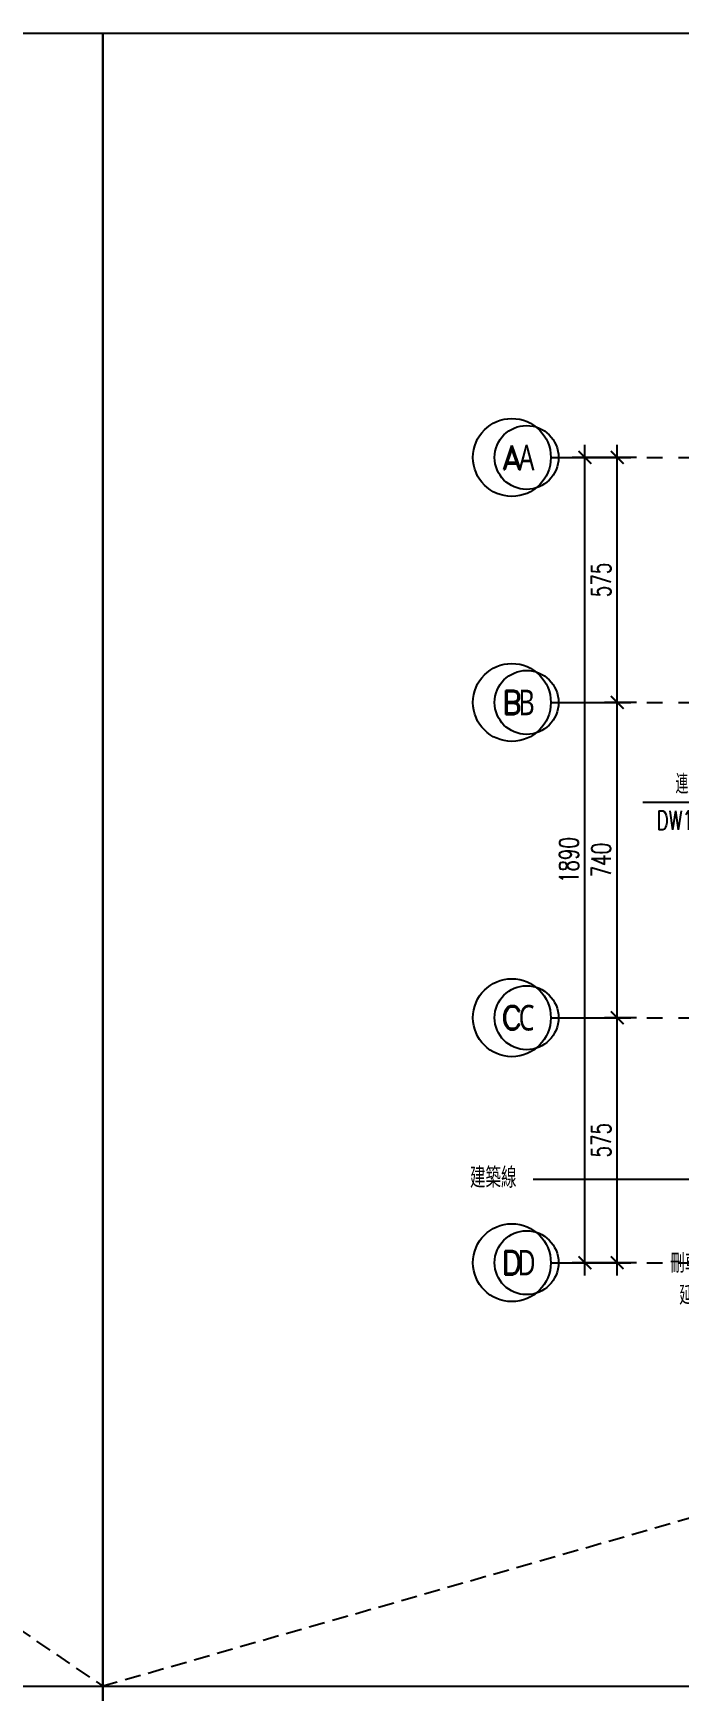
# Model space of a CAD drawing. Header units: millimetres. Extents: x -3377 to 119122, y -22007 to 15479.
# Drawn here: x 24057 to 25573, y 3869 to 7760 of the extents above; entities that cross this region are included whole.
import ezdxf
from ezdxf import colors
from ezdxf.entities.mleader import LeaderData, LeaderLine
from ezdxf.enums import TextEntityAlignment as Align
from ezdxf.math import Vec2, Vec3

# ---------------------------------------------------------------- set-up
doc = ezdxf.new("R2010")
doc.units = ezdxf.units.MM
doc.header["$LTSCALE"] = 150
doc.header["$MEASUREMENT"] = 0
doc.linetypes.add('CENTER', pattern=[2, 1.25, -0.25, 0.25, -0.25])
doc.linetypes.add('HIDDEN', pattern=[0.375, 0.25, -0.125])
doc.layers.get('0').update_dxf_attribs({"plot": 0})
for name, color, linetype in [('Col-Line', 8, 'CENTER'), ('E-TXT', 7, 'Continuous'), ('GRID', 5, 'CENTER'), ('I-TXT', 7, 'Continuous'), ('S-DIM', 2, 'Continuous'), ('S-GRID', 1, 'CENTER'), ('S-GRID-DIM', 2, 'Continuous'), ('S-GRID-T', 3, 'Continuous')]:
    doc.layers.add(name, color=color, linetype=linetype)
doc.layers.add('S-ARCH', color=252, linetype='Continuous', plot=False)
doc.layers.add('S-CLOUD_20220217(結構依建築圖2022-0216修改)', color=4, linetype='Continuous', plot=False)
doc.styles.add('C1', font='', dxfattribs={"bigfont": 'japanese.shx'})
doc.styles.add('CD2', font='romand', dxfattribs={"height": 15})
doc.styles.add('CHINESET', font='c2.shx', dxfattribs={"bigfont": 'china.shx'})
doc.styles.add('CS4', font='romans.shx', dxfattribs={"width": 0.7, "height": 45, "bigfont": 'lsp.shx'})
doc.styles.add('LSP', font='SIMPLEX.shx', dxfattribs={"width": 0.8, "bigfont": 'lsp.shx'})
doc.styles.get('C1').set_extended_font_data('微軟正黑體')
doc.dimstyles.new('DIM150', dxfattribs={"dimscale": 15, "dimtxt": 3, "dimasz": 2, "dimexe": 2, "dimexo": 2, "dimgap": 1, "dimtad": 1, "dimdec": 1, "dimdsep": 46, "dimtxsty": 'CS4', "dimblk1": 'ARCHTICK', "dimblk2": 'ARCHTICK', "dimsah": 1, "dimcen": 2, "dimdle": 2, "dimadec": 0, "dimazin": 0, "dimtfac": 1, "dimtdec": 1, "dimtmove": 0, "dimatfit": 3, "dimldrblk": 'TAA', "dimfxl": 0, "dimtolj": 1, "dimarcsym": 0})

# ---------------------------------------------------------------- blocks, each defined once
blk = doc.blocks.new('SG2')
at = {"layer": 'S-GRID-T'}
blk.add_circle((-6.09375, 0), 6.09375, dxfattribs=at)
at = {"layer": 'S-GRID-T', "style": 'CD2'}
blk.add_attdef('GRID-BUB', text='', height=3.75, dxfattribs=at).set_placement((-6.09375, 0), align=Align.MIDDLE_CENTER)
blk = doc.blocks.new('_ARCHTICK')
at = {"color": 0, "linetype": 'ByBlock', "const_width": 0.15}
blk.add_lwpolyline([(-0.5, -0.5), (0.5, 0.5)], dxfattribs=at)
blk = doc.blocks.new('*D253')
at = {"layer": 'DEFPOINTS', "color": 0, "transparency": 16777216}
for p in [(-10979.1, -995.9), (-10903.4, -995.9), (-10903.4, -2885.9)]:
    blk.add_point(p, dxfattribs=at)
at = {"layer": 'S-GRID-DIM', "color": 0, "lineweight": -2, "transparency": 16777216}
for p, q in [((-10979.1, -2915.9), (-10979.1, -965.9)), ((-10933.4, -995.9), (-11009.1, -995.9)), ((-10933.4, -2885.9), (-11009.1, -2885.9))]:
    blk.add_line(p, q, dxfattribs=at)
at = {"layer": 'S-GRID-DIM', "color": 0, "lineweight": -2, "transparency": 16777216, "xscale": 30, "yscale": 30, "zscale": 30}
for p, rotation in [((-10979.1, -995.9), 90), ((-10979.1, -2885.9), 270)]:
    blk.add_blockref('_ARCHTICK', p, dxfattribs=dict(at, rotation=rotation))
at = {"layer": 'S-GRID-DIM', "color": 0, "transparency": 16777216, "insert": (-11016.6, -1940.9), "char_height": 45, "attachment_point": 5, "rotation": 90, "style": 'CS4'}
blk.add_mtext('\\A1;1890', dxfattribs=at)
blk = doc.blocks.new('TAA')
at = {"linetype": 'Continuous'}
blk.add_line((0, 0), (-1.66, 0), dxfattribs=at)
blk.add_solid([(-1.5, -0.25), (-1.5, 0.25), (0, 0)], dxfattribs=at)
blk = doc.blocks.new('*D254')
at = {"layer": 'DEFPOINTS', "color": 0, "transparency": 16777216}
for p in [(-10903.4, -2310.9), (-10827.8, -2310.9), (-10827.8, -2885.9)]:
    blk.add_point(p, dxfattribs=at)
at = {"layer": 'S-GRID-DIM', "color": 0, "lineweight": -2, "transparency": 16777216}
for p, q in [((-10903.4, -2915.9), (-10903.4, -2280.9)), ((-10857.8, -2310.9), (-10933.4, -2310.9)), ((-10857.8, -2885.9), (-10933.4, -2885.9))]:
    blk.add_line(p, q, dxfattribs=at)
at = {"layer": 'S-GRID-DIM', "color": 0, "lineweight": -2, "transparency": 16777216, "xscale": 30, "yscale": 30, "zscale": 30}
for p, rotation in [((-10903.4, -2310.9), 90), ((-10903.4, -2885.9), 270)]:
    blk.add_blockref('_ARCHTICK', p, dxfattribs=dict(at, rotation=rotation))
at = {"layer": 'S-GRID-DIM', "color": 0, "transparency": 16777216, "insert": (-10940.9, -2598.4), "char_height": 45, "attachment_point": 5, "rotation": 90, "style": 'CS4'}
blk.add_mtext('\\A1;575', dxfattribs=at)
blk = doc.blocks.new('*D255')
at = {"layer": 'DEFPOINTS', "color": 0, "transparency": 16777216}
for p in [(-10903.4, -1570.9), (-10827.8, -1570.9), (-10827.8, -2310.9)]:
    blk.add_point(p, dxfattribs=at)
at = {"layer": 'S-GRID-DIM', "color": 0, "lineweight": -2, "transparency": 16777216}
for p, q in [((-10903.4, -2340.9), (-10903.4, -1540.9)), ((-10857.8, -1570.9), (-10933.4, -1570.9)), ((-10857.8, -2310.9), (-10933.4, -2310.9))]:
    blk.add_line(p, q, dxfattribs=at)
at = {"layer": 'S-GRID-DIM', "color": 0, "lineweight": -2, "transparency": 16777216, "xscale": 30, "yscale": 30, "zscale": 30}
for p, rotation in [((-10903.4, -1570.9), 90), ((-10903.4, -2310.9), 270)]:
    blk.add_blockref('_ARCHTICK', p, dxfattribs=dict(at, rotation=rotation))
at = {"layer": 'S-GRID-DIM', "color": 0, "transparency": 16777216, "insert": (-10940.9, -1940.9), "char_height": 45, "attachment_point": 5, "rotation": 90, "style": 'CS4'}
blk.add_mtext('\\A1;740', dxfattribs=at)
blk = doc.blocks.new('*D256')
at = {"layer": 'DEFPOINTS', "color": 0, "transparency": 16777216}
for p in [(-10903.4, -995.9), (-10827.8, -995.9), (-10827.8, -1570.9)]:
    blk.add_point(p, dxfattribs=at)
at = {"layer": 'S-GRID-DIM', "color": 0, "lineweight": -2, "transparency": 16777216}
for p, q in [((-10903.4, -1600.9), (-10903.4, -965.9)), ((-10857.8, -995.9), (-10933.4, -995.9)), ((-10857.8, -1570.9), (-10933.4, -1570.9))]:
    blk.add_line(p, q, dxfattribs=at)
at = {"layer": 'S-GRID-DIM', "color": 0, "lineweight": -2, "transparency": 16777216, "xscale": 30, "yscale": 30, "zscale": 30}
for p, rotation in [((-10903.4, -995.9), 90), ((-10903.4, -1570.9), 270)]:
    blk.add_blockref('_ARCHTICK', p, dxfattribs=dict(at, rotation=rotation))
at = {"layer": 'S-GRID-DIM', "color": 0, "transparency": 16777216, "insert": (-10940.9, -1283.4), "char_height": 45, "attachment_point": 5, "rotation": 90, "style": 'CS4'}
blk.add_mtext('\\A1;575', dxfattribs=at)
blk = doc.blocks.new('*D53')
at = {"layer": 'DEFPOINTS', "color": 0, "transparency": 16777216}
for p in [(25762, 5954.2), (25762, 5954.2), (25842, 5954.2)]:
    blk.add_point(p, dxfattribs=at)
at = {"layer": 'S-DIM', "color": 0, "lineweight": -2, "transparency": 16777216}
for p, q in [((25762, 5954.2), (25487.7, 5954.2)), ((25872, 5954.2), (25762, 5954.2))]:
    blk.add_line(p, q, dxfattribs=at)
at = {"layer": 'S-DIM', "color": 0, "lineweight": -2, "transparency": 16777216, "xscale": 30, "yscale": 30, "zscale": 30, "rotation": 180}
blk.add_blockref('_ARCHTICK', (25762, 5954.2), dxfattribs=at)
at = {"layer": 'S-DIM', "color": 0, "lineweight": -2, "transparency": 16777216, "xscale": 30, "yscale": 30, "zscale": 30}
blk.add_blockref('_ARCHTICK', (25842, 5954.2), dxfattribs=at)
at = {"layer": 'S-DIM', "color": 0, "transparency": 16777216, "char_height": 45, "attachment_point": 5, "style": 'CS4'}
for s, insert in [('\\A1;連續壁', (25609.8, 5997.5)), ('\\A1;DW1(80)', (25609.8, 5904.9))]:
    blk.add_mtext(s, dxfattribs=dict(at, insert=insert))
blk = doc.blocks.new('DwFm')
blk.add_lwpolyline([(-12110.4, 0), (0, 0), (0, -7760.1), (-12110.4, -7760.1)], close=True)
blk.add_lwpolyline([(-12110.4, -3880.1), (0, -3880.1)])
at = {"layer": 'DEFPOINTS', "color": 252, "linetype": 'HIDDEN'}
for points in [[(-6560.9, -2290.9), (-12110.4, -3880.1)], [(-760, -3362.4), (0, -3880.1)]]:
    blk.add_lwpolyline(points, dxfattribs=at)
blk = doc.blocks.new('A$C0BB450A7')
at = {"layer": 'Col-Line', "color": 252, "linetype": 'ByBlock'}
for centre in [(-4555.157, 1295.003), (-4555.157, 720.003), (-4555.157, -19.997), (-4555.157, -594.997)]:
    blk.add_circle(centre, 75, dxfattribs=at)
at = {"layer": 'GRID', "color": 252, "ltscale": 0.1}
for p, q in [((-4480.157, 1295.003), (-4343.03, 1295.003)), ((-4480.157, 720.003), (-4343.03, 720.003)), ((-4447.657, -19.997), (-4343.03, -19.997)), ((-4480.157, -594.997), (-4343.03, -594.997))]:
    blk.add_line(p, q, dxfattribs=at)
at = {"layer": 'I-TXT', "color": 252}
blk.add_lwpolyline([(-4539.815, -398.98), (-4158.307, -398.98)], dxfattribs=at)
at = {"layer": 'Col-Line', "color": 252, "style": 'C1', "width": 0.75}
for s, p in [('A', (-4555.157, 1295.003)), ('B', (-4555.157, 720.003)), ('C', (-4555.157, -19.997)), ('D', (-4555.157, -594.997))]:
    blk.add_text(s, height=60, dxfattribs=at).set_placement(p, align=Align.MIDDLE)
at = {"layer": 'E-TXT', "color": 252, "style": 'CHINESET', "width": 0.8}
blk.add_text('建築線', height=48, dxfattribs=at).set_placement((-4688.076, -419.365))
blk = doc.blocks.new('2022-0217')
blk.add_blockref('A$C0BB450A7', (17659.9, -2290.9))
blk = doc.blocks.new('_None')
blk = doc.blocks.new('LINE')
at = {"layer": 'S-GRID'}
for points in [[(-11059.11, -995.91), (-4810.87, -995.91)], [(-11059.11, -1570.91), (-4810.87, -1570.91)], [(-11059.11, -2310.91), (-4810.87, -2310.91)], [(-11059.11, -2885.91), (-4810.87, -2885.91)]]:
    blk.add_lwpolyline(points, dxfattribs=at)
at = {"layer": 'S-GRID-T', "xscale": 15, "yscale": 15, "zscale": 15}
for p, values in [((-11059.11, -995.91), {'GRID-BUB': 'A'}), ((-11059.11, -1570.91), {'GRID-BUB': 'B'}), ((-11059.11, -2310.91), {'GRID-BUB': 'C'}), ((-11059.11, -2885.91), {'GRID-BUB': 'D'})]:
    blk.add_blockref('SG2', p, dxfattribs=at).add_auto_attribs(values)
at = {"layer": 'S-GRID-DIM'}
for base, p1, p2, picture, middle in [((-10979.11, -995.91), (-10903.44, -2885.91), (-10903.44, -995.91), '*D253', (-11016.61, -1940.91)), ((-10903.44, -995.91), (-10827.78, -1570.91), (-10827.78, -995.91), '*D256', (-10940.94, -1283.41)), ((-10903.44, -1570.91), (-10827.78, -2310.91), (-10827.78, -1570.91), '*D255', (-10940.94, -1940.91)), ((-10903.44, -2310.91), (-10827.78, -2885.91), (-10827.78, -2310.91), '*D254', (-10940.94, -2598.41))]:
    dim = blk.add_linear_dim(base=base, p1=p1, p2=p2, angle=90, dimstyle='DIM150', dxfattribs=at)
    dim.commit()
    dim.dimension.update_dxf_attribs({"geometry": picture, "text_midpoint": middle})

msp = doc.modelspace()

# ---------------------------------------------------------------- block references
for p in [(24220.8, 7760.14), (36331.2, 7760.14)]:
    msp.add_blockref('DwFm', p)
at = {"layer": 'S-ARCH'}
msp.add_blockref('2022-0217', (12110.4, 7760.14), dxfattribs=at)
at = {"layer": 'S-GRID'}
msp.add_blockref('LINE', (36331.2, 7760.14), dxfattribs=at)

# ---------------------------------------------------------------- dimensions: what is measured, and where the dimension line sits
at = {"layer": 'S-DIM'}
dim = msp.add_linear_dim(base=(25761.98, 5954.23), p1=(25841.98, 5954.23), p2=(25761.98, 5954.23), text='連續壁\\XDW1(<>)', dimstyle='DIM150', dxfattribs=at)
dim.commit()
dim.dimension.update_dxf_attribs({"geometry": '*D53', "text_midpoint": (25609.84, 5954.23)})

# ---------------------------------------------------------------- leaders
at = {"layer": 'S-CLOUD_20220217(結構依建築圖2022-0216修改)'}
ml = msp.add_multileader_mtext('Standard', dxfattribs=at)
ml.set_content("刪車道梁OB1、b21、b11-2\\P延伸車道梁DB1至大梁GC-0a\\P截水溝前後新增db1\\P新增大梁GB'-1\\P版編更新", color=256, style='LSP')
ml.set_leader_properties(color=256)
ml.set_arrow_properties(name='NONE')
ml.build(insert=Vec2(0, 0))
ml.multileader.update_dxf_attribs({"text_left_attachment_type": 2, "text_right_attachment_type": 2, "dogleg_length": 3, "arrow_head_size": 30, "scale": 15})
ctx = ml.context
ctx.base_point, ctx.scale, ctx.char_height, ctx.arrow_head_size, ctx.landing_gap_size, ctx.plane_origin = Vec3(25450.47, 4707.06), 15, 45, 30, 30, Vec3(26581.57, 5528.06)
ctx.left_attachment, ctx.right_attachment, ctx.text_align_type = 2, 2, 2
notes = []
notes.append((ctx, [(0, (1, 1, 0), (26182.73, 4707.06), (-1, 0), 45, [(0, [(26549.56, 5505.55)], 0, [])])]))
ctx.mtext.insert, ctx.mtext.alignment, ctx.mtext.flow_direction = Vec3(26107.73, 4895.84), 3, 5
for ctx, leaders in notes:
    for number, flags, end, landing, length, lines in leaders:
        leader = LeaderData()
        leader.index, (leader.has_last_leader_line, leader.has_dogleg_vector, leader.attachment_direction) = number, flags
        leader.last_leader_point, leader.dogleg_vector, leader.dogleg_length = Vec3(end), Vec3(landing), length
        for number, points, colour, breaks in lines:
            line = LeaderLine()
            line.index, line.vertices, line.color, line.breaks = number, Vec3.list(points), colors.encode_raw_color(colour), breaks
            leader.lines.append(line)
        ctx.leaders.append(leader)

doc.saveas('drawing.dxf')
